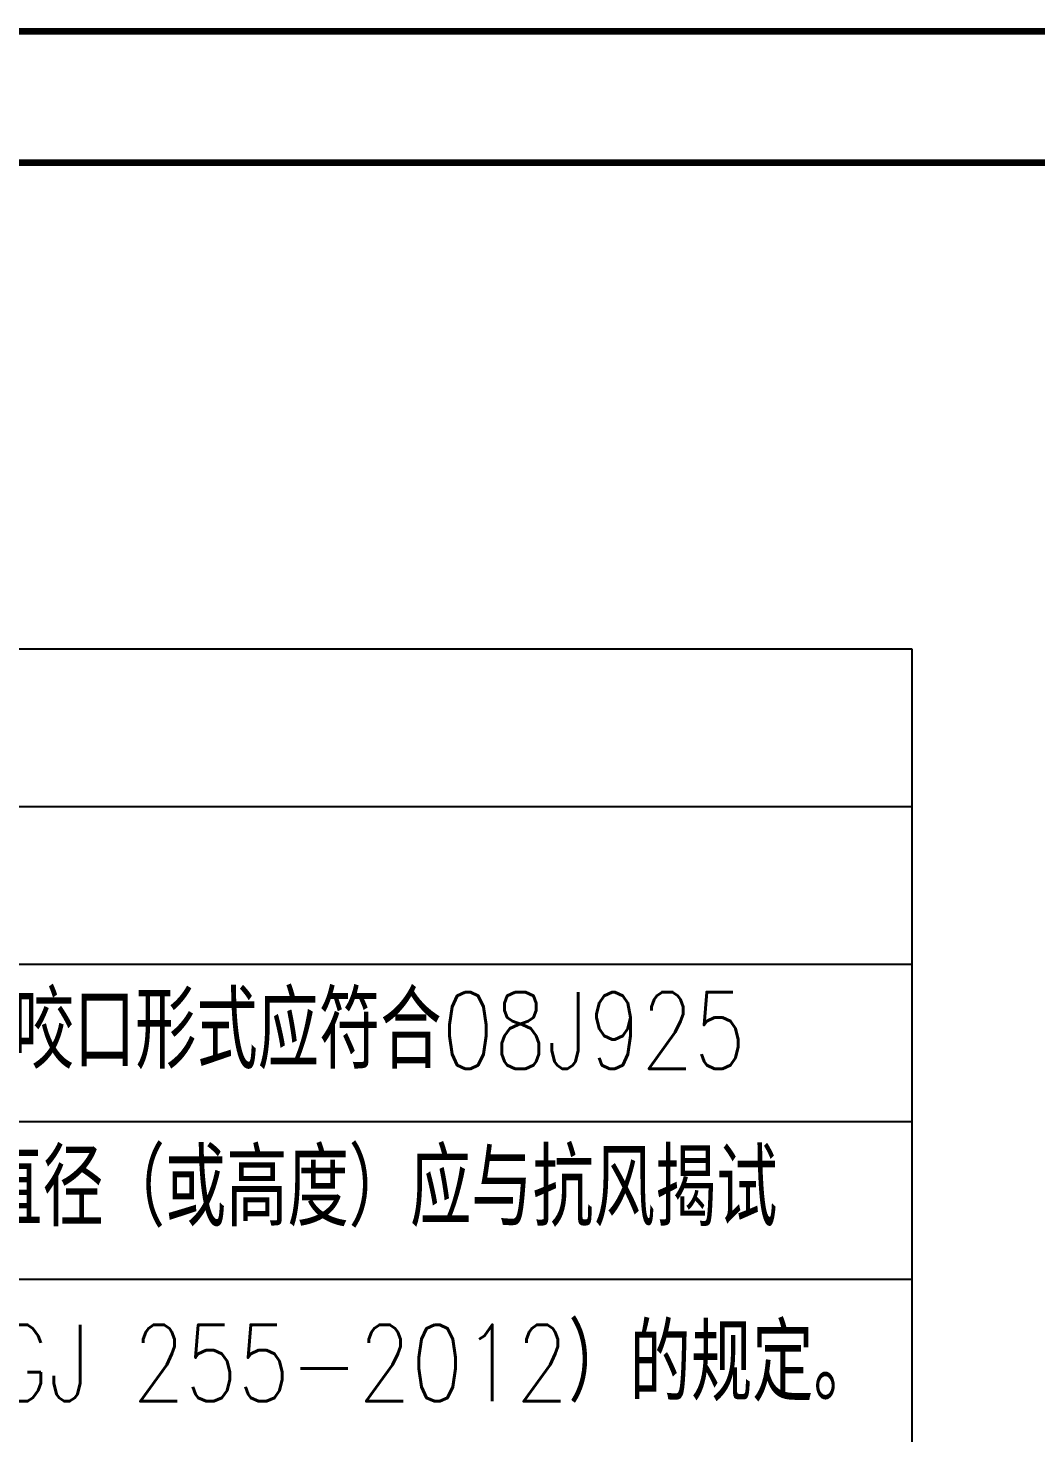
# Model space of a CAD drawing. Extents: x -599358 to 2865263, y -1062760 to 486533.
# Drawn here: x 44129 to 48735, y -714082 to -707662 of the extents above; entities that cross this region are included whole.
import ezdxf
from ezdxf.enums import TextEntityAlignment as Align

# ---------------------------------------------------------------- set-up
doc = ezdxf.new("R2010")
doc.units = 0
doc.layers.add('0-cxFrame', color=155, linetype='Continuous')
doc.layers.add('GesoftDrawFrameDirectoryTableLayer', color=7, linetype='Continuous')
doc.layers.add('0-cxText', color=131, linetype='Continuous', lineweight=25)
doc.layers.add('设计说明文字', color=141, linetype='Continuous', lineweight=13)
doc.styles.add('_HZTXT', font='ROMANS.shx', dxfattribs={"width": 0.8, "bigfont": 'HZTXT.shx'})
doc.styles.add('cx_tuming', font='simhei.ttf')
doc.styles.add('cx_tuqian1', font='宋体.shx')
doc.styles.add('黑体', font='simhei.ttf')

# ---------------------------------------------------------------- blocks, each defined once
blk = doc.blocks.new('TK22.A2 L(Dragon)')
at = {"layer": '0-cxFrame', "color": 7, "const_width": 0.5}
blk.add_lwpolyline([(0, 0), (-594, 0), (-594, 420), (0, 420)], close=True, dxfattribs=at)
at = {"layer": '0-cxFrame', "const_width": 0.5}
blk.add_lwpolyline([(-80, 10), (-574, 10), (-574, 410), (-80, 410)], close=True, dxfattribs=at)
at = {"style": '黑体', "flags": 4}
blk.add_attdef('图幅', text='', height=3.3, dxfattribs=at).set_placement((-40, 3), align=Align.RIGHT)
at = {"layer": '0-cxText', "flags": 4}
for tag, height, style, p in [('建设单位', 3.5, 'cx_tuming', (-45, 240)), ('项目名称', 3.5, 'cx_tuming', (-45, 210)), ('子项名称', 3.5, 'cx_tuming', (-45, 180)), ('工程编号', 3.3, 'cx_tuqian1', (-35, 165)), ('图名1', 3.5, 'cx_tuming', (-45, 87)), ('图名2', 3.5, 'cx_tuming', (-45, 79)), ('图名3', 3.5, 'cx_tuming', (-45, 71)), ('出图日期', 3.3, 'cx_tuqian1', (-39, 60)), ('专业', 3.3, 'cx_tuqian1', (-55, 52)), ('版次', 3.3, 'cx_tuqian1', (-20, 44)), ('图号', 3.3, 'cx_tuqian1', (-55, 44))]:
    blk.add_attdef(tag, text='', height=height, dxfattribs=dict(at, style=style)).set_placement(p, align=Align.MIDDLE)
at = {"layer": 'Defpoints', "color": 6, "flags": 4}
for tag, height, style, p in [('tufu', 3.3, '黑体', (-12, 12)), ('dwfname', 4, 'cx_tuqian1', (-80, 3))]:
    blk.add_attdef(tag, text='', height=height, dxfattribs=dict(at, style=style)).set_placement(p, align=Align.RIGHT)

msp = doc.modelspace()

# ---------------------------------------------------------------- linework, layer by layer
at = {"layer": 'GesoftDrawFrameDirectoryTableLayer'}
for p, q in [((23940.1, -710499), (48167.9, -710499)), ((48167.9, -710499), (48167.9, -731379)), ((43644.1, -711219), (48167.9, -711219)), ((43644.1, -711939), (48167.9, -711939)), ((43644.1, -712659), (48167.9, -712659)), ((43644.1, -713379), (48167.9, -713379))]:
    msp.add_line(p, q, dxfattribs=at)

# ---------------------------------------------------------------- block references
at = {"layer": '0-cxFrame', "xscale": 60, "yscale": 60, "zscale": 60}
msp.add_blockref('TK22.A2 L(Dragon)', (53645.3, -732876.8), dxfattribs=at)

# ---------------------------------------------------------------- texts
at = {"layer": '设计说明文字', "style": '_HZTXT', "width": 0.8}
for s, p in [('屋面板横向连接均采用直立缝锁边，用专用电动锁边机咬合，咬口形式应符合08J925', (36498.4, -712417.4, 0)), ('-3第W20页详图A的要求，咬口应咬合到位，咬口连接处直径（或高度）应与抗风揭试', (36498.4, -713137.4, 0)), ('验的样品一致，且应符合《采光顶与金属屋面技术规程》（JGJ 255-2012）的规定。', (36498.4, -713937.4, 0))]:
    msp.add_text(s, height=350, dxfattribs=at).set_placement(p)

doc.saveas('drawing.dxf')
